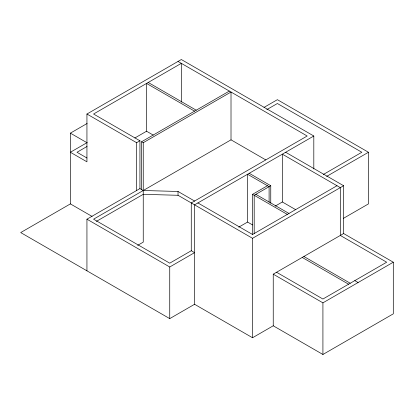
<?xml version="1.0" encoding="UTF-8"?>
<svg xmlns="http://www.w3.org/2000/svg" width="414" height="414" viewBox="0 0 414 414"><rect width="100%" height="100%" fill="white"/><g stroke="black" fill="none" stroke-linecap="round" stroke-linejoin="round"><path stroke-width="0.62" d="M87.137 142.592L70.38 152.264L86.94 161.827L86.94 114.021L181.332 59.523L313.812 136.009L313.812 168.959M273.24 325.792L273.24 274.166L343.62 233.532L393.3 262.212L393.3 313.843L322.92 354.477L273.24 325.792L252.54 337.746L194.58 304.28L169.74 318.625L20.7 232.575L70.38 203.895L70.38 133.142L87.137 123.47M87.028 146.478L77.004 152.264L86.94 158.003M134.84 137.991L146.556 131.233L153.258 135.099M86.94 114.021L136.62 142.701L139.932 140.791L139.932 188.598L86.94 219.192L86.94 270.818M141.588 189.55L141.588 141.748L229.356 91.075M141.588 141.748L143.244 142.701L231.012 92.032L231.012 139.834L93.564 219.192L169.74 263.169L191.268 250.739L194.58 252.654L169.74 266.994L86.94 219.192M263.997 107.407L277.38 99.681L368.46 152.264L368.46 203.895L343.366 218.38M266.776 109.627L277.38 103.505L361.836 152.264L323.334 174.491M96.353 221.402L143.244 194.332L178.02 195.289L252.54 238.309L343.62 185.726L343.62 233.532M313.812 136.009L194.58 204.847L194.58 304.28M137.66 245.357L143.244 242.138L143.244 142.701M252.54 234.386L252.54 194.332L267.444 185.726M270.756 203.171L270.756 185.726L254.196 195.289L254.196 233.403M238.738 227.157L247.572 222.059L252.54 224.926M275.17 206.125L282.348 201.98L295.731 209.707M326.636 176.411L368.46 152.264M336.996 185.726L252.54 234.484L197.892 202.938M273.24 274.166L322.92 302.846L393.3 262.212M194.74 201.116L178.02 191.465L143.244 190.507L139.932 188.598M178.02 61.438L307.188 136.009L191.268 202.938L191.268 250.739M285.66 152.264L343.62 185.726M148.212 82.469L196.236 110.196M194.58 111.154L146.556 83.426L146.556 131.233M231.012 139.834L265.741 159.887M249.228 173.295L270.756 185.726M255.852 194.332L288.972 213.453M252.54 194.332L287.316 214.411M139.932 140.791L93.564 114.021L181.332 63.347L181.332 102.108M354.798 280.62L358.11 282.529M303.876 256.478L350.244 283.248M302.22 257.436L348.588 284.206M70.38 133.142L86.94 142.701M276.552 272.252L322.92 299.022L386.676 262.212L340.308 235.442L340.308 187.64L282.348 154.174L282.348 201.98M70.38 203.895L92.089 216.429M322.92 302.846L322.92 354.477M269.1 202.187L269.1 186.683L247.572 174.253L247.572 222.059M252.54 238.309L252.54 337.746M178.02 191.465L178.02 195.289M169.74 266.994L169.74 318.625M136.62 142.701L136.62 190.507"/></g></svg>
